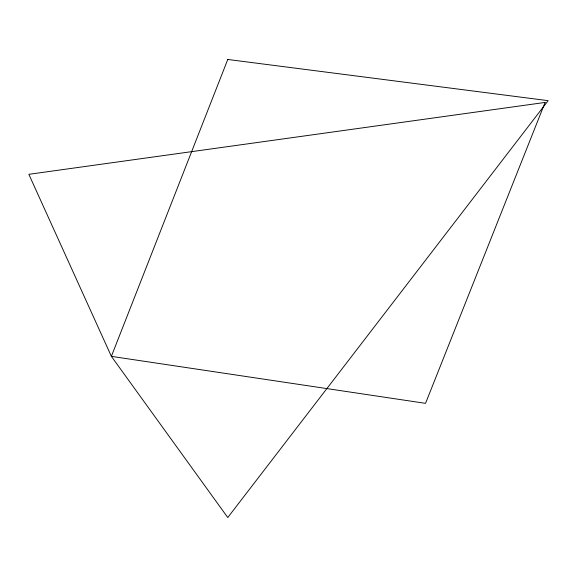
<?xml version="1.0" encoding="UTF-8"?>
<svg xmlns="http://www.w3.org/2000/svg" width="577" height="577" viewBox="0 0 577 577"><rect width="100%" height="100%" fill="white"/><g stroke="black" fill="none" stroke-linecap="round" stroke-linejoin="round"><path stroke-width="0.87" d="M227.771 59.467L111.375 356.362L227.771 517.533L548.15 100.665L227.771 59.467M545.092 102.432L425.545 403.345L111.375 356.362L28.85 174.319L545.092 102.432"/></g></svg>
